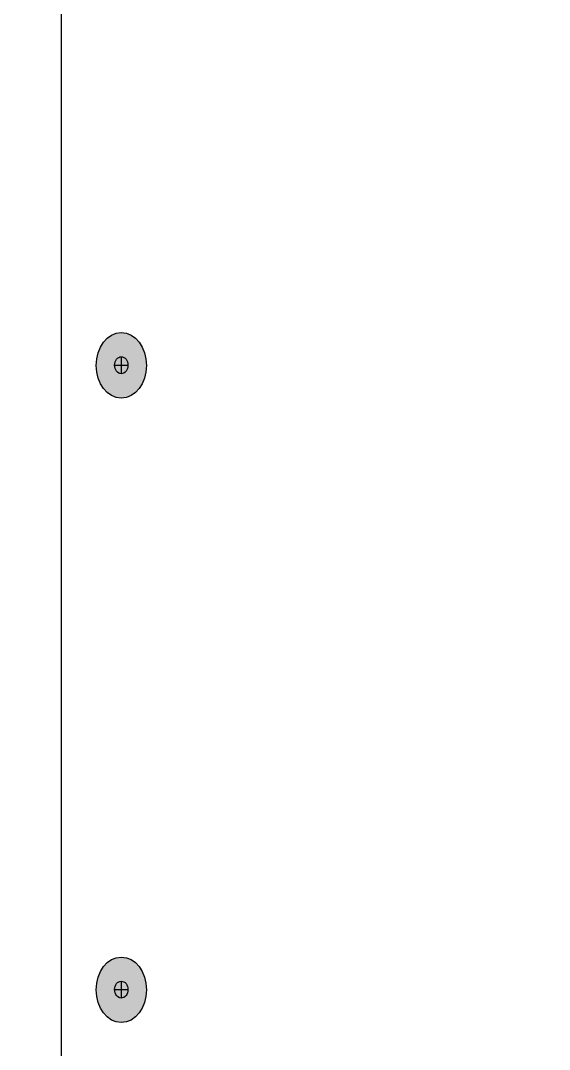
# Model space of a CAD drawing. Header units: inches. Extents: x -26 to 76, y -16 to 22.
# Drawn here: x 62.112 to 63.184, y -4.866 to -2.781 of the extents above; entities that cross this region are included whole.
import ezdxf

# ---------------------------------------------------------------- set-up
doc = ezdxf.new("R2010")
doc.units = ezdxf.units.IN
doc.header["$MEASUREMENT"] = 0
doc.layers.add('G-ANNO-TTLB', color=7, linetype='Continuous', lineweight=0)
doc.layers.add('TYVEK', color=7, linetype='Continuous', lineweight=0)

msp = doc.modelspace()

# ---------------------------------------------------------------- hatches: boundary and pattern name
at = {"layer": 'G-ANNO-TTLB', "true_color": 0xff00ff, "transparency": 33554687}
h = msp.add_hatch(color=6, dxfattribs=at)
edge = h.paths.add_edge_path()
edge.add_spline(control_points=[(71.2273, -15.1345), (71.2273, -15.1345), (30.5273, -15.1345), (30.5273, -15.1345), (30.5273, -15.1345), (30.5273, 19.0008), (30.5273, 19.0008), (30.5273, 19.0008), (71.2273, 19.0008), (71.2273, 19.0008), (71.2273, 19.0008), (71.2273, -15.1345), (71.2273, -15.1345)], knot_values=[0, 0, 0, 0, 1, 1, 1, 2, 2, 2, 3, 3, 3, 4, 4, 4, 4], degree=3, periodic=0)
edge = h.paths.add_edge_path()
edge.add_spline(control_points=[(30.6523, 18.8757), (30.6523, 18.8757), (30.6523, -15.0095), (30.6523, -15.0095), (30.6523, -15.0095), (71.1023, -15.0095), (71.1023, -15.0095), (71.1023, -15.0095), (71.1023, 18.8757), (71.1023, 18.8757), (71.1023, 18.8757), (30.6523, 18.8757), (30.6523, 18.8757)], knot_values=[0, 0, 0, 0, 1, 1, 1, 2, 2, 2, 3, 3, 3, 4, 4, 4, 4], degree=3, periodic=0)
edge.add_line((30.6523, 18.8757), (30.6523, 18.8757))
at = {"layer": 'TYVEK', "true_color": 0x003b71, "transparency": 33554687}
h = msp.add_hatch(color=156, dxfattribs=at)
h.dxf.hatch_style = 2
edge = h.paths.add_edge_path()
edge.add_ellipse((62.3159, -3.4795), major_axis=(0, 0.0664), ratio=0.766948, start_angle=0, end_angle=360)
h = msp.add_hatch(color=156, dxfattribs=at)
h.dxf.hatch_style = 2
edge = h.paths.add_edge_path()
edge.add_ellipse((62.3159, -4.7449), major_axis=(0, 0.0664), ratio=0.766948, start_angle=0, end_angle=360)

# ---------------------------------------------------------------- linework, layer by layer
at = {"layer": 'G-ANNO-TTLB'}
for points in [[(71.2273, -15.1345), (71.2273, -15.1345), (30.5273, -15.1345), (30.5273, -15.1345), (30.5273, -15.1345), (30.5273, 19.0008), (30.5273, 19.0008), (30.5273, 19.0008), (71.2273, 19.0008), (71.2273, 19.0008), (71.2273, 19.0008), (71.2273, -15.1345), (71.2273, -15.1345)], [(30.6523, 18.8757), (30.6523, 18.8757), (30.6523, -15.0095), (30.6523, -15.0095), (30.6523, -15.0095), (71.1023, -15.0095), (71.1023, -15.0095), (71.1023, -15.0095), (71.1023, 18.8757), (71.1023, 18.8757), (71.1023, 18.8757), (30.6523, 18.8757), (30.6523, 18.8757)]]:
    msp.add_open_spline(points, degree=3, knots=[0, 0, 0, 0, 1, 1, 1, 2, 2, 2, 3, 3, 3, 4, 4, 4, 4], dxfattribs=at)
at = {"layer": 'TYVEK', "color": 18, "lineweight": 25, "true_color": 0x000000}
msp.add_line((62.1937, 0.9029), (62.1937, -4.9633), dxfattribs=at)
at = {"layer": 'TYVEK', "color": 252, "lineweight": 25, "true_color": 0x848484}
for p, q in [((62.3024, -3.4791), (62.3294, -3.4791)), ((62.3159, -3.462), (62.3159, -3.4963)), ((62.3159, -4.7274), (62.3159, -4.7617)), ((62.3024, -4.7445), (62.3294, -4.7445))]:
    msp.add_line(p, q, dxfattribs=at)
at = {"layer": 'TYVEK', "color": 18, "lineweight": 25, "true_color": 0x000000}
for centre in [(62.3159, -3.4795), (62.3159, -4.7449)]:
    msp.add_ellipse(centre, major_axis=(0, 0.0664), ratio=0.766948, dxfattribs=at)
at = {"layer": 'TYVEK', "color": 252, "lineweight": 25, "true_color": 0x848484}
for centre in [(62.3159, -3.4791), (62.3159, -4.7445)]:
    msp.add_ellipse(centre, major_axis=(0, 0.0171), ratio=0.788846, dxfattribs=at)

doc.saveas('drawing.dxf')
